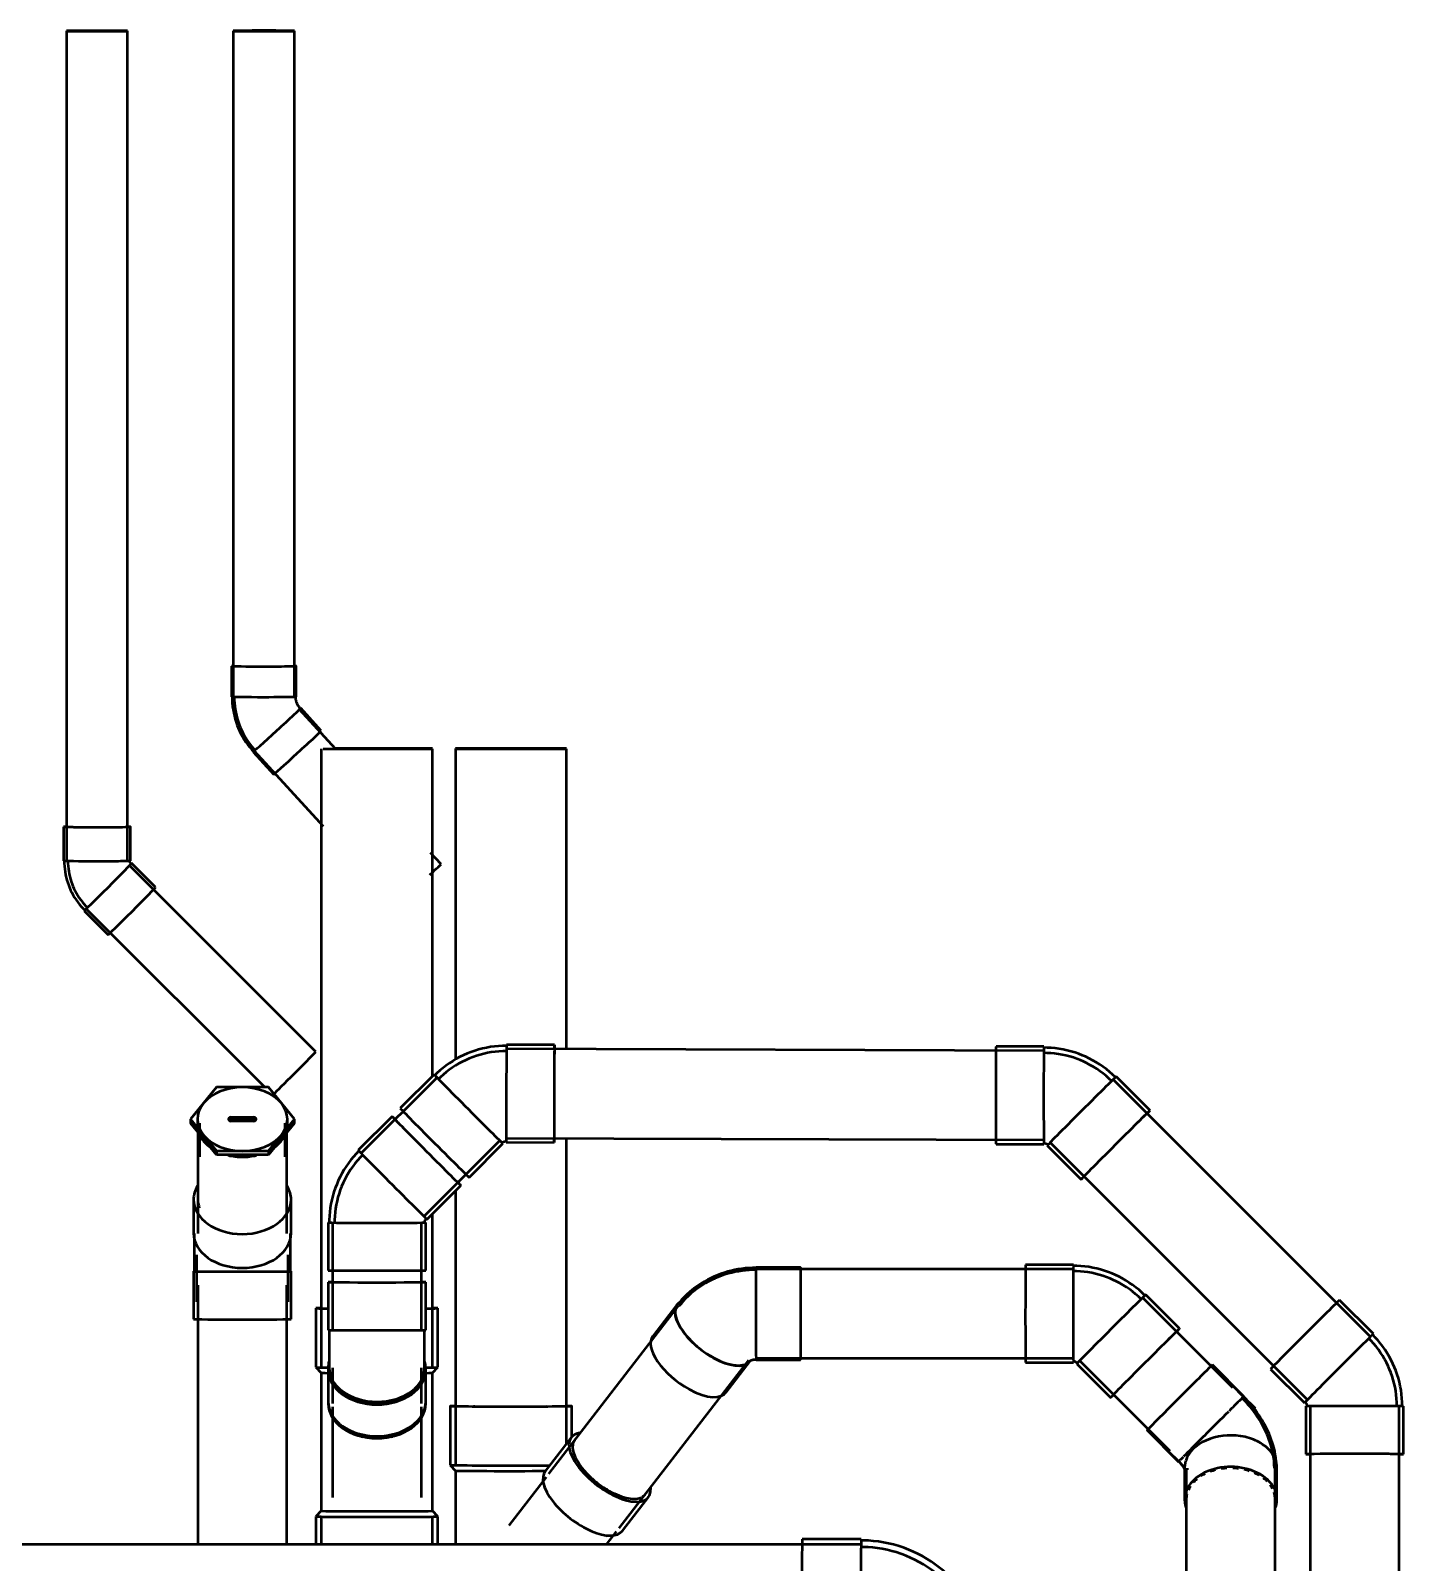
# Model space of a CAD drawing. Header units: millimetres. Extents: x -108050 to 96605, y 58136 to 140997.
# Drawn here: x 68815 to 71283, y 119307 to 122059 of the extents above; entities that cross this region are included whole.
import ezdxf

# ---------------------------------------------------------------- set-up
doc = ezdxf.new("R2010")
doc.units = ezdxf.units.MM
doc.linetypes.add('Center', pattern=[29.999999, 12, -6, 6, -6])
doc.layers.add('P-PIPE', color=3, linetype='Continuous', lineweight=50)
doc.layers.add('P-PIPE-CNTR', color=3, linetype='Center', lineweight=35)

# ---------------------------------------------------------------- blocks, each defined once
blk = doc.blocks.new('DSC_uPVC_Elbow_TienPhong - Standard-2073658-HẦM')
at = {"layer": 'P-PIPE'}
for p, q in [((70996.6, 119605), (70940.1, 119661.6)), ((70822.7, 119544.2), (70879.3, 119487.6)), ((70890, 119476.3), (70890, 119419.7)), ((71056, 119419.7), (71056, 119476.3))]:
    blk.add_line(p, q, dxfattribs=at)
at = {"layer": 'P-PIPE', "flags": 128}
for points in [[(71051.5, 119476.3), (71051.3, 119482.3), (71050.9, 119488.2), (71050.3, 119494), (71049.4, 119499.7), (71048.4, 119505.3), (71047.1, 119510.7), (71045.7, 119516.1), (71044.1, 119521.3), (71042.3, 119526.5), (71040.4, 119531.6), (71038.4, 119536.6), (71036.2, 119541.5), (71033.9, 119546.3), (71031.4, 119551), (71028.9, 119555.6), (71026.2, 119560.2), (71023.4, 119564.7), (71020.5, 119569.1), (71017.5, 119573.5), (71014.4, 119577.7), (71011.2, 119581.9), (71007.9, 119586), (71004.5, 119590), (71001, 119594), (70997.4, 119597.8), (70993.7, 119601.6), (70993.5, 119601.8)], [(71055.2, 119476.3), (71055.1, 119482.5), (71054.7, 119488.6), (71054, 119494.5), (71053.1, 119500.3), (71052, 119506), (71050.8, 119511.6), (71049.3, 119517.1), (71047.7, 119522.5), (71045.9, 119527.8), (71043.9, 119532.9), (71041.8, 119538), (71039.6, 119543), (71037.2, 119547.9), (71034.8, 119552.8), (71032.1, 119557.5), (71029.4, 119562.2), (71026.6, 119566.7), (71023.6, 119571.2), (71020.6, 119575.6), (71017.4, 119580), (71014.1, 119584.2), (71010.8, 119588.4), (71007.3, 119592.5), (71003.8, 119596.5), (71000.1, 119600.4), (70996.4, 119604.2), (70996.1, 119604.5)], [(70891.1, 119471.9), (70891.1, 119472), (70891, 119472.2), (70890.9, 119472.6), (70890.7, 119473.1), (70890.4, 119473.7), (70890.1, 119474.4), (70889.7, 119475.2), (70889.2, 119476), (70888.7, 119477), (70888.1, 119477.9), (70887.4, 119479), (70886.7, 119480), (70885.9, 119481.1), (70885, 119482.3), (70884.1, 119483.4), (70883.2, 119484.5), (70882.2, 119485.7), (70881.2, 119486.8), (70880.1, 119487.9), (70879.8, 119488.2)], [(70894.5, 119476.3), (70894.5, 119475.2), (70894.5, 119474.4), (70894.6, 119473.7), (70894.7, 119473.2), (70894.7, 119473), (70894.7, 119472.9)]]:
    blk.add_lwpolyline(points, dxfattribs=at)
at = {"layer": 'P-PIPE'}
for centre, major_axis, ratio, start_param, end_param in [((70881.4, 119602.9), (58.7, 58.7), 0.005, 0.617874, 3.235867), ((70881.4, 119602.9), (58.7, 58.7), 0.005, 0, 0.617874), ((70938, 119546.3), (58.7, 58.7), 0.005, 0.617874, 0.991737), ((70938, 119546.3), (58.7, 58.7), 0.005, 0.251344, 0.617874), ((70938, 119546.3), (58.7, 58.7), 0.005, 0, 0.227208), ((70938, 119546.3), (58.7, 58.7), 0.005, 1.015427, 1.791013), ((70938, 119546.3), (58.7, 58.7), 0.005, 1.795806, 2.580666), ((70973, 119476.3), (83, 0), 0.706571, 1.356572, 2.132158), ((70973, 119476.3), (83, 0), 0.706571, 0.959019, 1.351784), ((70973, 119476.3), (83, 0), 0.706571, 2.136752, 2.922679), ((70973, 119476.3), (83, 0), 0.706571, 0.565988, 0.959019), ((70973, 119476.3), (83, 0), 0.706571, 6.195007, 6.844581), ((70938, 119546.3), (58.7, 58.7), 0.005, 2.907022, 3.235867), ((70938, 119546.3), (58.7, 58.7), 0.005, 2.603884, 2.885717), ((70973, 119419.7), (83, 0), 0.706571, 0.959019, 3.385821), ((70973, 119476.3), (83, 0), 0.706571, 2.927473, 3.185708), ((70973, 119419.7), (80, 0), 0.706571, 1.919183, 2.050585), ((70973, 119419.7), (80, 0), 0.706571, 1.657383, 1.788785), ((70973, 119419.7), (80, 0), 0.706571, 1.395584, 1.526986), ((70973, 119419.7), (80, 0), 0.706571, 1.133784, 1.265187), ((70973, 119419.7), (80, 0), 0.706571, 2.442781, 2.574184), ((70973, 119419.7), (80, 0), 0.706571, 2.180982, 2.312384), ((70973, 119419.7), (80, 0), 0.706571, 0.959019, 1.003387), ((70973, 119419.7), (80, 0), 0.706571, 0.871985, 0.959019), ((70973, 119419.7), (83, 0), 0.706571, 6.046147, 7.242204), ((70973, 119419.7), (80, 0), 0.706571, 0.610186, 0.741588), ((70973, 119419.7), (80, 0), 0.706571, 0.348386, 0.479789), ((70973, 119419.7), (80, 0), 0.706571, 2.96638, 3.141593), ((70973, 119419.7), (80, 0), 0.706571, 2.704581, 2.835983), ((70973, 119419.7), (80, 0), 0.706571, 0, 0.237304)]:
    blk.add_ellipse(centre, major_axis=major_axis, ratio=ratio, start_param=start_param, end_param=end_param, dxfattribs=at)
blk = doc.blocks.new('DSC_uPVC_Elbow_TienPhong - Standard-2073659-HẦM')
at = {"layer": 'P-PIPE'}
for p, q in [((71229.4, 119717.3), (71168.6, 119778.1)), ((71044.6, 119654), (71105.4, 119593.2)), ((71107.9, 119587.2), (71107.9, 119501.2)), ((71283.3, 119501.2), (71283.3, 119587.2))]:
    blk.add_line(p, q, dxfattribs=at)
at = {"layer": 'P-PIPE', "flags": 128}
for points in [[(71258.6, 119653.2), (71255.9, 119659.5), (71252.9, 119665.7), (71249.6, 119671.8), (71246.1, 119677.7), (71242.4, 119683.5), (71238.4, 119689.1), (71234.2, 119694.6), (71229.8, 119699.9), (71225.2, 119705), (71221.3, 119709.1)], [(71267.5, 119656.9), (71264.6, 119663.5), (71261.4, 119670.1), (71258, 119676.5), (71254.3, 119682.7), (71250.3, 119688.9), (71246.2, 119694.8), (71241.7, 119700.6), (71237.1, 119706.2), (71232.2, 119711.6), (71228.1, 119715.9)], [(71271.8, 119587.2), (71271.6, 119594.1), (71271.2, 119601), (71270.5, 119607.8), (71269.6, 119614.7), (71268.3, 119621.5), (71266.8, 119628.2), (71265, 119634.8), (71263, 119641.4), (71260.7, 119647.9), (71258.6, 119653.2)], [(71281.4, 119587.2), (71281.2, 119594.5), (71280.8, 119601.8), (71280.1, 119609), (71279.1, 119616.2), (71277.8, 119623.4), (71276.2, 119630.5), (71274.3, 119637.5), (71272.1, 119644.5), (71269.7, 119651.3), (71267.5, 119656.9)], [(71106.8, 119594.6), (71107.1, 119594.3), (71107.3, 119594), (71107.6, 119593.7), (71107.9, 119593.3), (71108.1, 119593), (71108.3, 119592.6), (71108.5, 119592.3), (71108.7, 119591.9), (71108.9, 119591.5), (71109, 119591.2)], [(71109, 119591.2), (71109.2, 119590.8), (71109.3, 119590.4), (71109.4, 119590), (71109.6, 119589.6), (71109.6, 119589.2), (71109.7, 119588.8), (71109.8, 119588.4), (71109.8, 119588), (71109.8, 119587.6), (71109.8, 119587.2)]]:
    blk.add_lwpolyline(points, dxfattribs=at)
at = {"layer": 'P-PIPE'}
for centre, major_axis, start_param, end_param in [((71106.6, 119716), (62, 62), 0, 1.568725), ((71106.6, 119716), (62, 62), 1.568725, 3.139522), ((71167.4, 119655.2), (62, 62), 0, 1.568725), ((71167.4, 119655.2), (62, 62), 6.114259, 6.281114), ((71167.4, 119655.2), (62, 62), 1.568725, 3.139522), ((71167.4, 119655.2), (62, 62), 3.141593, 3.310283), ((71195.6, 119587.2), (-87.7, 0), 4.71446, 6.283185), ((71195.6, 119587.2), (-87.7, 0), 3.143664, 4.71446), ((71195.6, 119501.2), (-87.7, 0), 4.71446, 6.283185), ((71195.6, 119501.2), (-87.7, 0), 0.002071, 0.402559), ((71195.6, 119501.2), (87.7, 0), 0.002071, 1.572867), ((71196.2, 119501.2), (80, 0), 0.280984, 0.787469), ((71196.2, 119501.2), (80, 0), 0.002071, 0.26387), ((71195.6, 119501.2), (87.7, 0), 5.880551, 6.283185)]:
    blk.add_ellipse(centre, major_axis=major_axis, ratio=0.005, start_param=start_param, end_param=end_param, dxfattribs=at)
blk = doc.blocks.new('DSC_uPVC_Elbow_TienPhong - Standard-V135-HẦM')
at = {"layer": 'P-PIPE'}
for p, q in [((70637, 120233.5), (70551, 120233.5)), ((70827.8, 120118.8), (70767, 120179.7)), ((70551, 120058.1), (70637, 120058.1)), ((70643, 120055.6), (70703.8, 119994.8))]:
    blk.add_line(p, q, dxfattribs=at)
at = {"layer": 'P-PIPE', "flags": 128}
for points in [[(70706.6, 120217.7), (70699.9, 120220.4), (70693, 120222.8), (70686, 120224.9), (70679, 120226.7), (70671.8, 120228.2), (70664.7, 120229.5), (70657.5, 120230.4), (70650.2, 120231.1), (70642.9, 120231.5), (70637, 120231.6)], [(70703, 120208.9), (70696.5, 120211.4), (70690, 120213.6), (70683.4, 120215.6), (70676.7, 120217.3), (70670, 120218.8), (70663.2, 120220), (70656.4, 120220.9), (70649.5, 120221.5), (70642.6, 120221.9), (70637, 120222)], [(70765.7, 120178.3), (70760.4, 120183.3), (70755, 120188.2), (70749.3, 120192.8), (70743.5, 120197.2), (70737.5, 120201.3), (70731.4, 120205.2), (70725.1, 120208.8), (70718.7, 120212.2), (70712.1, 120215.4), (70706.6, 120217.7)], [(70758.9, 120171.5), (70753.9, 120176.3), (70748.7, 120180.8), (70743.4, 120185.2), (70737.9, 120189.4), (70732.2, 120193.3), (70726.4, 120197), (70720.4, 120200.4), (70714.3, 120203.6), (70708.1, 120206.6), (70703, 120208.9)], [(70637, 120060), (70637.4, 120060), (70637.8, 120060), (70638.2, 120060), (70638.7, 120059.9), (70639.1, 120059.8), (70639.5, 120059.7), (70639.9, 120059.6), (70640.3, 120059.5), (70640.7, 120059.4), (70641, 120059.3)], [(70641, 120059.3), (70641.4, 120059.1), (70641.7, 120058.9), (70642.1, 120058.7), (70642.5, 120058.5), (70642.8, 120058.3), (70643.2, 120058), (70643.5, 120057.8), (70643.8, 120057.5), (70644.1, 120057.2), (70644.4, 120057)]]:
    blk.add_lwpolyline(points, dxfattribs=at)
at = {"layer": 'P-PIPE'}
for centre, major_axis, start_param, end_param in [((70551, 120145.8), (0, 87.7), 0, 1.568725), ((70637, 120145.8), (0, 87.7), 0, 1.568725), ((70637, 120145.8), (0, 85.8), 0, 0.182729), ((70637, 120145.8), (0, 87.7), 6.114259, 6.281114), ((70705, 120117.6), (62, 62), 0.002071, 1.572867), ((70551, 120145.8), (0, 87.7), 1.568725, 3.139522), ((70637, 120145.8), (0, 87.7), 1.568725, 3.139522), ((70705, 120117.6), (62, 62), 1.572867, 3.141593), ((70765.8, 120056.8), (62, 62), 0.002071, 1.572867), ((70766.2, 120057.2), (56.6, 56.6), 0.535632, 0.787469), ((70766.2, 120057.2), (56.6, 56.6), 0.280984, 0.52567), ((70766.2, 120057.2), (56.6, 56.6), 0.002071, 0.26387), ((70765.8, 120056.8), (62, 62), 5.880551, 6.283185), ((70637, 120145.8), (0, 85.8), 2.954722, 3.139522), ((70637, 120145.8), (0, 87.7), 3.141593, 3.310283), ((70765.8, 120056.8), (62, 62), 1.572867, 3.141593), ((70765.8, 120056.8), (62, 62), 3.143664, 3.544152)]:
    blk.add_ellipse(centre, major_axis=major_axis, ratio=0.005, start_param=start_param, end_param=end_param, dxfattribs=at)
blk = doc.blocks.new('DSC_uPVC_Elbow_TienPhong - Standard-2073669-HẦM')
at = {"layer": 'P-PIPE'}
for p, q in [((70308.6, 119348.6), (70202.6, 119348.6)), ((70546, 119206.3), (70471.1, 119281.3)), ((70202.6, 119129.4), (70308.6, 119129.4)), ((70316.1, 119126.3), (70391.1, 119051.3))]:
    blk.add_line(p, q, dxfattribs=at)
at = {"layer": 'P-PIPE', "flags": 128}
for points in [[(70383.8, 119333.4), (70375.2, 119336.2), (70366.4, 119338.7), (70357.6, 119340.9), (70348.7, 119342.7), (70339.7, 119344.1), (70330.6, 119345.1), (70321.6, 119345.8), (70312.5, 119346.2), (70308.6, 119346.2)], [(70379.8, 119322.1), (70371.7, 119324.8), (70363.4, 119327.1), (70355, 119329.2), (70346.5, 119330.8), (70338, 119332.2), (70329.5, 119333.2), (70320.9, 119333.9), (70312.3, 119334.2), (70308.6, 119334.2)], [(70460.7, 119271.4), (70454.7, 119277.1), (70448.3, 119282.8), (70441.6, 119288.3), (70434.7, 119293.4), (70427.6, 119298.3), (70420.3, 119303), (70412.9, 119307.3), (70405.3, 119311.3), (70397.5, 119315), (70389.6, 119318.4), (70381.5, 119321.5), (70379.8, 119322.1)], [(70469.4, 119279.6), (70462.8, 119285.9), (70456, 119291.9), (70449, 119297.7), (70441.7, 119303.2), (70434.2, 119308.3), (70426.6, 119313.2), (70418.7, 119317.8), (70410.6, 119322), (70402.4, 119325.9), (70394.1, 119329.5), (70385.6, 119332.8), (70383.8, 119333.4)], [(70308.6, 119131.8), (70309.1, 119131.8), (70309.6, 119131.8), (70310.1, 119131.7), (70310.7, 119131.6), (70311.2, 119131.6), (70311.7, 119131.4), (70312.2, 119131.3), (70312.7, 119131.2), (70312.9, 119131.1)], [(70312.9, 119131.1), (70313.4, 119130.9), (70313.9, 119130.7), (70314.3, 119130.5), (70314.8, 119130.2), (70315.2, 119130), (70315.7, 119129.7), (70316.1, 119129.4), (70316.5, 119129.1), (70316.9, 119128.8), (70317.3, 119128.4), (70317.7, 119128.1), (70317.8, 119128)]]:
    blk.add_lwpolyline(points, dxfattribs=at)
at = {"layer": 'P-PIPE'}
for centre, major_axis, ratio, start_param, end_param in [((70202.6, 119239), (0, 109.6), 0.006905, 0, 1.568376), ((70308.6, 119239), (0, 109.6), 0.006905, 0, 1.568376), ((70308.6, 119239), (0, 107.2), 0.006905, 0, 0.328274), ((70308.6, 119239), (0, 109.6), 0.006905, 6.177513, 6.280765), ((70393.6, 119203.8), (77.5, 77.5), 0.006594, 0.003171, 1.573967), ((70202.6, 119239), (0, 109.6), 0.006905, 1.568376, 3.139172), ((70308.6, 119239), (0, 109.6), 0.006905, 1.568376, 3.139172), ((70393.6, 119203.8), (77.5, 77.5), 0.006594, 1.573967, 3.141593), ((70468.5, 119128.8), (77.5, 77.5), 0.006594, 0.264971, 0.394294), ((70468.5, 119128.8), (77.5, 77.5), 0.006594, 0.003171, 0.132494), ((70468.5, 119128.8), (77.5, 77.5), 0.006594, 0.788569, 0.860045), ((70468.5, 119128.8), (77.5, 77.5), 0.006594, 0.52677, 0.656093), ((70468.5, 119128.8), (77.5, 77.5), 0.006594, 1.312168, 1.570761), ((70468.5, 119128.8), (77.5, 77.5), 0.006594, 1.050369, 1.308846), ((70308.6, 119239), (0, 107.2), 0.006905, 2.808478, 3.139172), ((70308.6, 119239), (0, 109.6), 0.006905, 3.141593, 3.309618), ((70468.5, 119128.8), (77.5, 77.5), 0.006594, 1.573967, 1.832669), ((70468.5, 119128.8), (77.5, 77.5), 0.006594, 2.097566, 2.226889), ((70468.5, 119128.8), (77.5, 77.5), 0.006594, 1.835767, 1.871789), ((70468.5, 119128.8), (77.5, 77.5), 0.006594, 2.621165, 2.750488), ((70468.5, 119128.8), (77.5, 77.5), 0.006594, 2.359366, 2.488689), ((70468.5, 119128.8), (77.5, 77.5), 0.006594, 2.882964, 3.141593)]:
    blk.add_ellipse(centre, major_axis=major_axis, ratio=ratio, start_param=start_param, end_param=end_param, dxfattribs=at)
blk = doc.blocks.new('DSC_uPVC_Elbow_TienPhong - Standard-2073677-HẦM')
at = {"layer": 'P-PIPE'}
for p, q in [((68874.5, 120628.4), (68874.5, 120567.4)), ((68995.1, 120567.4), (68995.1, 120628.4)), ((69040.1, 120519.7), (68997, 120562.8)), ((68911.7, 120477.6), (68954.8, 120434.4))]:
    blk.add_line(p, q, dxfattribs=at)
at = {"layer": 'P-PIPE', "flags": 128}
for points in [[(68875.8, 120567.4), (68875.9, 120562.4), (68876.2, 120557.4), (68876.7, 120552.4), (68877.4, 120547.4), (68878.3, 120542.4), (68879.4, 120537.5), (68880.7, 120532.7), (68882.2, 120527.9), (68883.9, 120523.1), (68885.4, 120519.3)], [(68882.4, 120567.4), (68882.5, 120562.6), (68882.8, 120557.9), (68883.3, 120553.1), (68883.9, 120548.4), (68884.8, 120543.7), (68885.8, 120539.1), (68887.1, 120534.5), (68888.5, 120529.9), (68890.1, 120525.5), (68891.5, 120521.8)], [(68994.3, 120564.4), (68994.2, 120564.7), (68994.1, 120565), (68994, 120565.3), (68994, 120565.6), (68993.9, 120565.9), (68993.8, 120566.2), (68993.8, 120566.5), (68993.8, 120566.8), (68993.7, 120567.2), (68993.7, 120567.4)], [(68996, 120561.9), (68995.8, 120562.1), (68995.6, 120562.4), (68995.4, 120562.6), (68995.2, 120562.9), (68995, 120563.1), (68994.9, 120563.4), (68994.7, 120563.6), (68994.6, 120563.9), (68994.4, 120564.2), (68994.3, 120564.4)], [(68885.4, 120519.3), (68887.4, 120514.7), (68889.6, 120510.2), (68892, 120505.7), (68894.5, 120501.4), (68897.2, 120497.2), (68900.1, 120493.1), (68903.2, 120489.1), (68906.4, 120485.2), (68909.8, 120481.5), (68912.6, 120478.5)], [(68891.5, 120521.8), (68893.4, 120517.5), (68895.5, 120513.2), (68897.7, 120509), (68900.2, 120504.9), (68902.7, 120500.9), (68905.5, 120497), (68908.4, 120493.2), (68911.4, 120489.5), (68914.6, 120486), (68917.3, 120483.2)]]:
    blk.add_lwpolyline(points, dxfattribs=at)
at = {"layer": 'P-PIPE'}
for centre, major_axis, start_param, end_param in [((68934.8, 120628.4), (60.3, 0), 2.777581, 3.141593), ((68934.8, 120628.4), (-60.3, 0), 1.574938, 3.544376), ((68934.8, 120628.4), (-60.3, 0), 0.004142, 1.574938), ((68934.2, 120628.4), (55, 0), 3.145735, 3.669333), ((68934.2, 120628.4), (55, 0), 3.682852, 4.192932), ((68934.2, 120628.4), (55, 0), 4.200233, 4.454731), ((68934.2, 120628.4), (-55, 0), 1.319534, 1.574938), ((68934.8, 120567.4), (-60.3, 0), 0.004142, 1.574938), ((68934.8, 120567.4), (-60.3, 0), 1.574938, 3.145735), ((68954.3, 120520.2), (42.6, 42.6), 4.708247, 6.279043), ((68954.3, 120520.2), (41.7, 41.7), 5.929978, 6.136239), ((68954.3, 120520.2), (42.6, 42.6), 3.137451, 4.708247), ((68997.5, 120477.1), (42.6, 42.6), 4.708247, 6.279043), ((68954.3, 120520.2), (41.7, 41.7), 3.141593, 3.486517), ((68997.5, 120477.1), (42.6, 42.6), 3.137451, 4.708247)]:
    blk.add_ellipse(centre, major_axis=major_axis, ratio=0.01, start_param=start_param, end_param=end_param, dxfattribs=at)
blk = doc.blocks.new('DSC_uPVC_Elbow_TienPhong - Standard-2073680-HẦM')
at = {"layer": 'P-PIPE'}
for p, q in [((69176.8, 120917.2), (69176.8, 120862.2)), ((69292.8, 120862.2), (69292.8, 120917.2)), ((69338, 120800.8), (69300.9, 120841.4)), ((69215.3, 120763.1), (69252.5, 120722.5))]:
    blk.add_line(p, q, dxfattribs=at)
at = {"layer": 'P-PIPE', "flags": 128}
for points in [[(69177.6, 120862.2), (69177.7, 120856.3), (69178, 120850.5), (69178.6, 120844.7), (69179.4, 120838.9), (69180.5, 120833.2), (69181.7, 120827.5), (69183.3, 120821.8), (69185, 120816.2), (69186.9, 120810.7), (69188.7, 120806.3)], [(69181.3, 120862.2), (69181.4, 120856.5), (69181.8, 120850.8), (69182.3, 120845.2), (69183.1, 120839.5), (69184.1, 120833.9), (69185.4, 120828.4), (69186.9, 120822.9), (69188.5, 120817.4), (69190.4, 120812.1), (69192.1, 120807.7)], [(69294.5, 120850.1), (69294, 120851.3), (69293.6, 120852.5), (69293.2, 120853.7), (69292.9, 120854.9), (69292.6, 120856.1), (69292.4, 120857.4), (69292.3, 120858.6), (69292.1, 120859.9), (69292.1, 120861.2), (69292.1, 120862.2)], [(69300.3, 120840.9), (69299.5, 120841.8), (69298.7, 120842.8), (69298, 120843.8), (69297.2, 120844.9), (69296.6, 120845.9), (69295.9, 120847), (69295.4, 120848.2), (69294.8, 120849.3), (69294.5, 120850.1)], [(69188.7, 120806.3), (69191, 120801), (69193.6, 120795.7), (69196.3, 120790.6), (69199.3, 120785.5), (69202.5, 120780.6), (69205.8, 120775.8), (69209.4, 120771.2), (69213.1, 120766.7), (69215.9, 120763.6)], [(69192.1, 120807.7), (69194.4, 120802.5), (69196.9, 120797.4), (69199.6, 120792.4), (69202.5, 120787.5), (69205.6, 120782.7), (69208.9, 120778.1), (69212.3, 120773.5), (69215.9, 120769.2), (69218.7, 120766.1)]]:
    blk.add_lwpolyline(points, dxfattribs=at)
at = {"layer": 'P-PIPE'}
for centre, major_axis, ratio, start_param, end_param in [((69234.8, 120917.2), (58, 0), 0.01, 2.883935, 3.141593), ((69234.8, 120917.2), (58, 0), 0.01, 3.145735, 4.716531), ((69234.2, 120917.2), (55, 0), 0.01, 3.145735, 3.669333), ((69234.8, 120917.2), (58, 0), 0.01, 4.716531, 6.549127), ((69234.8, 120862.2), (58, 0), 0.01, 3.145735, 4.716531), ((69234.8, 120862.2), (-58, 0), 0.01, 1.574938, 2.783386), ((69234.8, 120862.2), (58, 0), 0.01, 5.942041, 6.287327), ((69258.1, 120802.2), (42.8, 39.2), 0.010172, 4.708691, 6.279488), ((69258.1, 120802.2), (42.2, 38.7), 0.010172, 5.930422, 6.279488), ((69258.1, 120802.2), (42.8, 39.2), 0.010172, 3.141593, 4.708691), ((69295.2, 120761.7), (42.8, 39.2), 0.010172, 4.708691, 6.279488), ((69258.1, 120802.2), (42.2, 38.7), 0.010172, 3.141593, 3.486961), ((69295.2, 120761.7), (42.8, 39.2), 0.010172, 3.141593, 4.708691)]:
    blk.add_ellipse(centre, major_axis=major_axis, ratio=ratio, start_param=start_param, end_param=end_param, dxfattribs=at)
blk = doc.blocks.new('DSC_uPVC_Cap End2-TienPhong - Standard-2073683-HẦM')
at = {"layer": 'P-PIPE'}
for p, q in [((22278.6, 109369.3), (22231.9, 109312.1)), ((22372, 109369.3), (22278.6, 109369.3)), ((22418.8, 109312.1), (22372, 109369.3)), ((22231.9, 109312.1), (22278.6, 109254.9)), ((22231.9, 109312.1), (22231.9, 109305.1)), ((22278.6, 109247.9), (22231.9, 109305.1)), ((22244.4, 109312.1), (22244.4, 109301.5)), ((22248.4, 109305.1), (22248.4, 109244.3)), ((22305.3, 109315.7), (22345.3, 109315.7)), ((22305.3, 109315.7), (22325.3, 109315.7)), ((22345.3, 109312.1), (22305.3, 109312.1)), ((22345.3, 109312.1), (22305.3, 109312.1)), ((22345.3, 109308.6), (22305.3, 109308.6)), ((22325.3, 109308.6), (22305.3, 109308.6)), ((22325.3, 109315.7), (22345.3, 109315.7)), ((22345.3, 109308.6), (22325.3, 109308.6)), ((22372, 109254.9), (22418.8, 109312.1)), ((22418.8, 109305.1), (22372, 109247.9)), ((22402.2, 109244.3), (22402.2, 109305.1)), ((22406.2, 109301.5), (22406.2, 109312.1)), ((22418.8, 109305.1), (22418.8, 109312.1)), ((22278.6, 109254.9), (22372, 109254.9)), ((22278.6, 109254.9), (22278.6, 109247.9)), ((22372, 109247.9), (22278.6, 109247.9)), ((22372, 109254.9), (22372, 109247.9))]:
    blk.add_line(p, q, dxfattribs=at)
for centre, major_axis, start_param, end_param in [((22325.3, 109312.1), (80.9, 0), 1.570796, 4.712389), ((22325.3, 109312.1), (80.9, 0), 4.712389, 7.853982), ((22305.3, 109312.1), (5, 0), 1.570796, 4.712389), ((22305.3, 109312.1), (5, 0), 1.570796, 4.712389), ((22305.3, 109308.6), (5, 0), 1.570796, 2.617994), ((22305.3, 109308.6), (5, 0), 1.570796, 2.617994), ((22345.3, 109312.1), (5, 0), 4.712389, 7.853982), ((22345.3, 109312.1), (5, 0), 4.712389, 7.853982), ((22345.3, 109308.6), (5, 0), 0.523599, 1.570796), ((22345.3, 109308.6), (5, 0), 0.523599, 1.570796), ((22325.3, 109301.5), (80.9, 0), 3.464321, 3.878181), ((22325.3, 109301.5), (80.9, 0), 5.546597, 5.960457), ((22325.3, 109301.5), (80.9, 0), 4.393544, 4.712389), ((22325.3, 109301.5), (80.9, 0), 4.712389, 5.031234)]:
    blk.add_ellipse(centre, major_axis=major_axis, ratio=0.707107, start_param=start_param, end_param=end_param, dxfattribs=at)
blk = doc.blocks.new('DSC_uPVC_Elbow_TienPhong - Standard-2088137-HẦM')
at = {"layer": 'P-PIPE'}
for p, q in [((69108.3, 119958.7), (69108.3, 119897.9)), ((69283.7, 119897.9), (69283.7, 119958.7)), ((69108.3, 119829.8), (69108.3, 119743.8)), ((69283.7, 119743.8), (69283.7, 119829.8))]:
    blk.add_line(p, q, dxfattribs=at)
at = {"layer": 'P-PIPE', "flags": 128}
for points in [[(69110.3, 119829.8), (69110.3, 119833.7), (69110.3, 119837.6), (69110.3, 119841.5), (69110.3, 119845.3), (69110.3, 119849.1), (69110.3, 119852.9), (69110.3, 119856.7), (69110.3, 119860.4), (69110.3, 119864), (69110.3, 119867.6), (69110.3, 119871.1), (69110.3, 119874.6), (69110.3, 119878), (69110.3, 119881.3), (69110.3, 119884.6), (69110.3, 119887.7), (69110.3, 119890.8), (69110.3, 119893.7), (69110.3, 119896.6), (69110.3, 119897.9)], [(69281.8, 119897.9), (69281.8, 119895.1), (69281.8, 119892.1), (69281.8, 119889.1), (69281.8, 119886), (69281.8, 119882.8), (69281.8, 119879.6), (69281.8, 119876.2), (69281.8, 119872.8), (69281.8, 119869.2), (69281.8, 119865.7), (69281.8, 119862), (69281.8, 119858.4), (69281.8, 119854.6), (69281.8, 119850.9), (69281.8, 119847.1), (69281.8, 119843.2), (69281.8, 119839.4), (69281.8, 119835.5), (69281.8, 119831.6), (69281.8, 119829.8)]]:
    blk.add_lwpolyline(points, dxfattribs=at)
at = {"layer": 'P-PIPE'}
for centre, major_axis, ratio, start_param, end_param in [((69196, 119958.7), (87.7, 0), 0.707107, 2.735837, 3.141593), ((69196, 119958.7), (-87.7, 0), 0.707107, 3.141595, 3.54102), ((69196, 119958.7), (-87.7, 0), 0.707107, 0.000002, 3.141593), ((69196, 119958.7), (80, 0), 0.707107, 3.141595, 3.403394), ((69196, 119897.9), (-87.7, 0), 0.707107, 0.000002, 3.141593), ((69196, 119829.8), (87.7, 0), 0.007, 2.940409, 3.141593), ((69196, 119829.8), (87.7, 0), 0.007, 3.141594, 6.283185), ((69196, 119829.8), (85.8, 0), 0.007, 3.269849, 3.418793), ((69196, 119829.8), (85.8, 0), 0.007, 6.005987, 6.190787), ((69196, 119829.8), (87.7, 0), 0.007, 0.000001, 0.201274), ((69196, 119743.8), (87.7, 0), 0.007, 3.141594, 6.283185)]:
    blk.add_ellipse(centre, major_axis=major_axis, ratio=ratio, start_param=start_param, end_param=end_param, dxfattribs=at)
blk = doc.blocks.new('DSC_uPVC_Elbow_TienPhong - Standard-2088138-HẦM')
at = {"layer": 'P-PIPE'}
for p, q in [((69757.1, 120236.6), (69671.1, 120236.9)), ((69540.8, 120183.4), (69479.9, 120122.7)), ((69603.7, 119998.4), (69664.6, 120059.1)), ((69670.5, 120061.5), (69756.5, 120061.2))]:
    blk.add_line(p, q, dxfattribs=at)
at = {"layer": 'P-PIPE', "flags": 128}
for points in [[(69671.1, 120235), (69663.8, 120234.9), (69656.5, 120234.5), (69649.3, 120233.8), (69642.1, 120232.8), (69635, 120231.5), (69627.9, 120230), (69620.8, 120228.1), (69613.9, 120226), (69607, 120223.6), (69600.2, 120220.9), (69593.6, 120218), (69587.1, 120214.8), (69580.7, 120211.3), (69574.4, 120207.6), (69568.3, 120203.6), (69562.4, 120199.4), (69556.7, 120195), (69551.1, 120190.3), (69545.7, 120185.5), (69542.1, 120182)], [(69671, 120225.4), (69664.2, 120225.3), (69657.3, 120224.9), (69650.4, 120224.2), (69643.6, 120223.3), (69636.8, 120222.1), (69630.1, 120220.6), (69623.4, 120218.9), (69616.9, 120216.8), (69610.4, 120214.6), (69604, 120212), (69597.7, 120209.3), (69591.5, 120206.2), (69585.4, 120202.9), (69579.5, 120199.4), (69573.7, 120195.7), (69568.1, 120191.7), (69562.7, 120187.5), (69557.4, 120183.1), (69552.3, 120178.5), (69548.9, 120175.2)], [(69663.2, 120060.5), (69663.5, 120060.8), (69663.8, 120061.1), (69664.2, 120061.3), (69664.5, 120061.6), (69664.8, 120061.8), (69665.2, 120062), (69665.5, 120062.2), (69665.9, 120062.4), (69666.2, 120062.6), (69666.6, 120062.7), (69667, 120062.9), (69667.4, 120063), (69667.8, 120063.1), (69668.2, 120063.2), (69668.6, 120063.3), (69669, 120063.4), (69669.4, 120063.4), (69669.8, 120063.5), (69670.2, 120063.5), (69670.5, 120063.5)]]:
    blk.add_lwpolyline(points, dxfattribs=at)
at = {"layer": 'P-PIPE'}
for centre, major_axis, ratio, start_param, end_param in [((69670.8, 120149.2), (0.3, 87.7), 0.003533, 0.005012, 1.575809), ((69756.8, 120148.9), (0.3, 87.7), 0.003533, 0.005012, 1.575809), ((69756.8, 120149.5), (0.3, 80), 0.003533, 0.281808, 0.528611), ((69756.8, 120149.5), (0.3, 80), 0.003533, 0.005012, 0.266812), ((69756.8, 120148.9), (0.3, 87.7), 0.003533, 5.88047, 6.283185), ((69602.7, 120121.3), (-61.9, 62.1), 0.006044, 0.001036, 1.571832), ((69602.7, 120121.3), (-61.9, 62.1), 0.006044, 6.112831, 6.283185), ((69602.7, 120121.3), (-60.5, 60.8), 0.006044, 0.185835, 0.370635), ((69670.8, 120149.2), (0.3, 87.7), 0.003533, 1.575809, 3.141593), ((69756.8, 120148.9), (0.3, 87.7), 0.003533, 1.575809, 3.141593), ((69541.8, 120060.6), (-61.9, 62.1), 0.006044, 0.001036, 1.571832), ((69602.7, 120121.3), (-61.9, 62.1), 0.006044, 1.571832, 3.141593), ((69541.8, 120060.6), (-61.9, 62.1), 0.006044, 1.571832, 3.141593), ((69602.7, 120121.3), (-60.5, 60.8), 0.006044, 2.773029, 2.957829), ((69602.7, 120121.3), (-61.9, 62.1), 0.006044, 3.142628, 3.308451), ((69756.8, 120148.9), (0.3, 87.7), 0.003533, 3.146605, 3.544125)]:
    blk.add_ellipse(centre, major_axis=major_axis, ratio=ratio, start_param=start_param, end_param=end_param, dxfattribs=at)
blk = doc.blocks.new('DSC_uPVC_Elbow_TienPhong - Standard-2088139-HẦM')
at = {"layer": 'P-PIPE'}
for p, q in [((69465.3, 120108.1), (69404.3, 120047.4)), ((69528.2, 119923.2), (69589.1, 119983.9)), ((69350.3, 119917.3), (69350.3, 119831.3)), ((69525.7, 119831.3), (69525.7, 119917.3))]:
    blk.add_line(p, q, dxfattribs=at)
at = {"layer": 'P-PIPE', "flags": 128}
for points in [[(69405.7, 120046.1), (69400.7, 120040.8), (69395.8, 120035.4), (69391.2, 120029.8), (69386.8, 120024), (69382.7, 120018), (69378.8, 120011.9), (69375.1, 120005.6), (69371.7, 119999.2), (69368.6, 119992.6), (69365.7, 119985.9), (69363.1, 119979.2), (69360.8, 119972.3), (69358.7, 119965.3), (69356.9, 119958.3), (69355.4, 119951.1), (69354.2, 119944), (69353.3, 119936.8), (69352.7, 119929.5), (69352.3, 119922.3), (69352.2, 119917.3)], [(69412.5, 120039.2), (69407.7, 120034.3), (69403.1, 120029.1), (69398.8, 120023.8), (69394.6, 120018.3), (69390.7, 120012.7), (69387, 120006.9), (69383.5, 120000.9), (69380.3, 119994.8), (69377.3, 119988.6), (69374.6, 119982.3), (69372.1, 119975.9), (69369.9, 119969.4), (69368, 119962.8), (69366.3, 119956.1), (69364.9, 119949.4), (69363.7, 119942.6), (69362.9, 119935.7), (69362.3, 119928.9), (69361.9, 119922), (69361.9, 119917.3)], [(69523.8, 119917.3), (69523.8, 119917.7), (69523.8, 119918.1), (69523.9, 119918.5), (69523.9, 119918.9), (69524, 119919.3), (69524.1, 119919.7), (69524.2, 119920.1), (69524.3, 119920.5), (69524.5, 119920.9), (69524.6, 119921.3), (69524.8, 119921.7), (69524.9, 119922), (69525.1, 119922.4), (69525.4, 119922.7), (69525.6, 119923.1), (69525.8, 119923.4), (69526.1, 119923.7), (69526.3, 119924), (69526.6, 119924.3), (69526.8, 119924.5)]]:
    blk.add_lwpolyline(points, dxfattribs=at)
at = {"layer": 'P-PIPE'}
for centre, major_axis, ratio, start_param, end_param in [((69527.2, 120046), (-61.9, 62.1), 0.006044, 0, 1.569761), ((69527.2, 120046), (-61.9, 62.1), 0.006044, 5.880611, 6.28215), ((69526.8, 120046.4), (-56.5, 56.7), 0.006044, 0, 0.260764), ((69526.8, 120046.4), (-56.5, 56.7), 0.006044, 0.280122, 0.522563), ((69526.8, 120046.4), (-56.5, 56.7), 0.006044, 0.535131, 0.784363), ((69526.8, 120046.4), (-56.5, 56.7), 0.006044, 0.794272, 1.046162), ((69466.3, 119985.3), (-61.9, 62.1), 0.006044, 0, 1.569761), ((69527.2, 120046), (-61.9, 62.1), 0.006044, 1.569761, 3.140557), ((69466.3, 119985.3), (-61.9, 62.1), 0.006044, 1.569761, 3.140557), ((69527.2, 120046), (-61.9, 62.1), 0.006044, 3.141593, 3.544205), ((69438, 119917.3), (-87.7, 0), 0.003533, 6.179199, 6.278173), ((69438, 119917.3), (-87.7, 0), 0.003533, 0, 1.565784), ((69438, 119917.3), (-87.7, 0), 0.003533, 1.565784, 3.13658), ((69438, 119917.3), (85.8, 0), 0.003533, 6.136772, 6.278173), ((69438, 119917.3), (87.7, 0), 0.003533, 0, 0.171035), ((69438, 119831.3), (-87.7, 0), 0.003533, 0, 1.565784), ((69438, 119831.3), (-87.7, 0), 0.003533, 1.565784, 3.13658)]:
    blk.add_ellipse(centre, major_axis=major_axis, ratio=ratio, start_param=start_param, end_param=end_param, dxfattribs=at)
blk = doc.blocks.new('DSC_uPVC_Elbow_TienPhong - Standard-2088140-HẦM')
at = {"layer": 'P-PIPE'}
for p, q in [((69350.3, 119810.2), (69350.3, 119724.2)), ((69525.7, 119724.2), (69525.7, 119810.2)), ((69350.3, 119656.3), (69350.3, 119595.8)), ((69525.7, 119595.8), (69525.7, 119656.3))]:
    blk.add_line(p, q, dxfattribs=at)
at = {"layer": 'P-PIPE', "flags": 128}
for points in [[(69352.2, 119724.2), (69352.2, 119720.4), (69352.2, 119716.6), (69352.2, 119712.7), (69352.2, 119708.9), (69352.2, 119705.2), (69352.2, 119701.4), (69352.2, 119697.7), (69352.2, 119694), (69352.2, 119690.4), (69352.2, 119686.9), (69352.2, 119683.4), (69352.2, 119679.9), (69352.2, 119676.6), (69352.2, 119673.3), (69352.2, 119670.1), (69352.2, 119667), (69352.2, 119663.9), (69352.2, 119661), (69352.2, 119658.2), (69352.2, 119656.3)], [(69523.8, 119656.3), (69523.8, 119659.1), (69523.8, 119662), (69523.8, 119664.9), (69523.8, 119668), (69523.8, 119671.1), (69523.8, 119674.3), (69523.8, 119677.7), (69523.8, 119681), (69523.8, 119684.5), (69523.8, 119688), (69523.8, 119691.6), (69523.8, 119695.2), (69523.8, 119698.9), (69523.8, 119702.6), (69523.8, 119706.4), (69523.8, 119710.2), (69523.8, 119714), (69523.8, 119717.8), (69523.8, 119721.6), (69523.8, 119724.2)]]:
    blk.add_lwpolyline(points, dxfattribs=at)
at = {"layer": 'P-PIPE'}
for centre, major_axis, ratio, start_param, end_param in [((69438, 119810.2), (87.7, 0), 0.003533, 2.739001, 3.141593), ((69438, 119810.2), (87.7, 0), 0.003533, 3.141593, 6.283185), ((69438, 119810.2), (80, 0), 0.003533, 3.141593, 3.665191), ((69438, 119810.2), (80, 0), 0.003533, 5.759587, 6.283185), ((69438, 119810.2), (87.7, 0), 0.003533, 0, 0.402592), ((69438, 119724.2), (87.7, 0), 0.003533, 3.141593, 6.283185), ((69438, 119724.2), (85.8, 0), 0.003533, 3.278375, 3.418792), ((69438, 119724.2), (85.8, 0), 0.003533, 6.005986, 6.146403), ((69438, 119656.3), (87.7, 0), 0.710633, 2.961091, 3.141593), ((69438, 119656.3), (87.7, 0), 0.710633, 0, 0.173365), ((69438, 119656.3), (87.7, 0), 0.710633, 3.141593, 6.283185), ((69438, 119656.3), (85.8, 0), 0.710633, 3.081685, 4.712389), ((69438, 119656.3), (85.8, 0), 0.710633, 4.712389, 6.336487), ((69438, 119595.8), (87.7, 0), 0.710633, 3.141593, 6.283185)]:
    blk.add_ellipse(centre, major_axis=major_axis, ratio=ratio, start_param=start_param, end_param=end_param, dxfattribs=at)
blk = doc.blocks.new('DSC_uPVC_Elbow_TienPhong - Standard-2088143-HẦM')
at = {"layer": 'P-PIPE'}
for p, q in [((70199.6, 119836.8), (70119.6, 119836.8)), ((69977.4, 119769.6), (69933.8, 119713.1)), ((70065.2, 119611.6), (70108.8, 119668.1)), ((70105.2, 119670.9), (70105.2, 119670.8)), ((70119.6, 119670.8), (70199.6, 119670.8))]:
    blk.add_line(p, q, dxfattribs=at)
at = {"layer": 'P-PIPE', "flags": 128}
for points in [[(70119.6, 119836), (70113.1, 119835.9), (70106.7, 119835.6), (70100.3, 119835.1), (70093.9, 119834.3), (70087.5, 119833.3), (70081.2, 119832.1), (70074.9, 119830.7), (70068.6, 119829.1), (70062.4, 119827.2), (70056.3, 119825.2), (70050.2, 119822.9), (70044.2, 119820.4), (70038.3, 119817.6), (70032.5, 119814.7), (70026.8, 119811.5), (70021.1, 119808.1), (70015.6, 119804.5), (70010.3, 119800.7), (70005, 119796.7), (70000, 119792.4), (69995, 119787.9), (69990.3, 119783.3), (69985.7, 119778.4), (69981.3, 119773.3), (69978, 119769.1)], [(70119.6, 119832.3), (70113.3, 119832.2), (70106.9, 119831.9), (70100.7, 119831.3), (70094.4, 119830.6), (70088.1, 119829.6), (70081.9, 119828.5), (70075.8, 119827.1), (70069.6, 119825.5), (70063.6, 119823.7), (70057.5, 119821.6), (70051.6, 119819.4), (70045.7, 119816.9), (70039.9, 119814.3), (70034.2, 119811.4), (70028.6, 119808.3), (70023.1, 119805), (70017.8, 119801.4), (70012.5, 119797.7), (70007.4, 119793.7), (70002.4, 119789.6), (69997.6, 119785.2), (69992.9, 119780.6), (69988.5, 119775.9), (69984.2, 119770.9), (69980.9, 119766.8)], [(70107.9, 119668.3), (70108, 119668.3), (70108, 119668.4), (70108.2, 119668.5), (70108.4, 119668.6), (70108.6, 119668.8), (70108.9, 119669), (70109.3, 119669.2), (70109.7, 119669.4), (70110.2, 119669.7), (70110.7, 119669.9), (70111.3, 119670.1), (70111.9, 119670.3), (70112.6, 119670.6), (70113.3, 119670.8), (70114, 119670.9), (70114.8, 119671.1), (70115.6, 119671.2), (70116.5, 119671.4), (70117.3, 119671.5), (70118.2, 119671.5), (70119.1, 119671.5), (70119.6, 119671.5)]]:
    blk.add_lwpolyline(points, dxfattribs=at)
at = {"layer": 'P-PIPE'}
for centre, major_axis, ratio, start_param, end_param in [((70119.6, 119753.8), (0, 83), 0.005, 0.176903, 0.95988), ((70119.6, 119753.8), (0, 83), 0.005, 0, 0.169264), ((70199.6, 119753.8), (0, 83), 0.005, 6.064639, 8.420833), ((70199.6, 119754.3), (0, 80), 0.005, 0.043253, 0.269723), ((70119.6, 119753.8), (0, 83), 0.005, 0.966129, 2.137648), ((70043.1, 119718.9), (-65.7, 50.7), 0.452111, 6.132936, 8.184839), ((70043.1, 119718.9), (-65.1, 50.3), 0.452111, 0.330858, 3.138991), ((70043.1, 119718.9), (-65.1, 50.3), 0.452111, 6.221344, 6.614043), ((69999.5, 119662.4), (-65.7, 50.7), 0.452111, 0, 1.901654), ((70119.6, 119753.8), (0, 83), 0.005, 2.137648, 2.529617), ((70199.6, 119753.8), (0, 83), 0.005, 2.137648, 3.388628), ((70043.1, 119718.9), (-65.7, 50.7), 0.452111, 1.901654, 3.100481), ((70119.6, 119753.8), (0, 83), 0.005, 2.535201, 3.184846), ((69999.5, 119662.4), (-65.7, 50.7), 0.452111, 1.901654, 3.210651)]:
    blk.add_ellipse(centre, major_axis=major_axis, ratio=ratio, start_param=start_param, end_param=end_param, dxfattribs=at)

msp = doc.modelspace()

# ---------------------------------------------------------------- linework, layer by layer
at = {"layer": 'P-PIPE'}
for p, q in [((68879.8, 122058.3), (68879.8, 120567.4)), ((68989.8, 120567.4), (68989.8, 122058.3)), ((69179.8, 122058.4), (69179.8, 120862.2)), ((69289.8, 120862.2), (69289.8, 122058.4)), ((69363.6, 120768.4), (69298.7, 120839.4)), ((69338, 120768.8), (69338, 119657.3)), ((69538, 120180.6), (69538, 120768.8)), ((69579, 120768.8), (69579, 120210.2)), ((69779, 120228.9), (69779, 120768.8)), ((69217.5, 120765.1), (69341.4, 120629.8)), ((69553.3, 120561.3), (69534.6, 120581.7)), ((69328, 120224.3), (68993.2, 120559.1)), ((68915.4, 120481.3), (69236.4, 120160.3)), ((70637.3, 120225.8), (69671.1, 120229.2)), ((69546.2, 120177.9), (69409.8, 120042)), ((71224, 119711.8), (70761.6, 120174.2)), ((69116.1, 120092.5), (69116.1, 119897.4)), ((69276.1, 119897.4), (69276.1, 120092.5)), ((69522.7, 119928.6), (69659.2, 120064.6)), ((69670.5, 120069.2), (70636.7, 120065.8)), ((69779, 119520.4), (69779, 120068.9)), ((70648.5, 120061.1), (71110.9, 119598.7)), ((69579, 119973.8), (69579, 119481.5)), ((69358, 119917.3), (69358, 119724.2)), ((69518, 119724.2), (69518, 119917.3)), ((69538, 119657.3), (69538, 119933)), ((69113.6, 119859.6), (69113.6, 119829.6)), ((69278.6, 119829.6), (69278.6, 119859.6)), ((70690.6, 119833.8), (70119.6, 119833.8)), ((69113.6, 119829.6), (69113.6, 119827.1)), ((69113.6, 119827.1), (69113.6, 119804.6)), ((69113.6, 119804.6), (69113.6, 119774.6)), ((69116.1, 119804.6), (69116.1, 119339)), ((69276.1, 119339), (69276.1, 119804.6)), ((69278.6, 119827.1), (69278.6, 119829.6)), ((69278.6, 119804.6), (69278.6, 119827.1)), ((69278.6, 119774.6), (69278.6, 119804.6)), ((70976.6, 119620.3), (70814.7, 119782.2)), ((69328.4, 119763.3), (69328.4, 119657.3)), ((69547.6, 119657.3), (69547.6, 119763.3)), ((69979.8, 119767.7), (69746.6, 119465.8)), ((69873.3, 119368), (70106.4, 119670)), ((70119.6, 119673.8), (70690.6, 119673.8)), ((70701.6, 119669), (70863.4, 119507.2)), ((69328.4, 119657.3), (69338, 119647.2)), ((69338, 119647.2), (69338, 119399.2)), ((69350.3, 119652.7), (69350.3, 119592.2)), ((69358, 119656.3), (69358, 119592.2)), ((69518, 119592.2), (69518, 119656.3)), ((69525.7, 119592.2), (69525.7, 119652.7)), ((69538, 119647.2), (69547.6, 119657.3)), ((69538, 119399.2), (69538, 119647.2)), ((70978.3, 119622.1), (70957.1, 119643.3)), ((70994.3, 119606.2), (70978.3, 119622.1)), ((69358, 119586.4), (69358, 119423.2)), ((69518, 119423.2), (69518, 119586.4)), ((69569.4, 119587.5), (69569.4, 119481.5)), ((69788.6, 119532.1), (69788.6, 119587.5)), ((70996, 119604.4), (70994.3, 119606.2)), ((71017.2, 119583.2), (70996, 119604.4)), ((71115.6, 119587.2), (71115.6, 119066.2)), ((71275.6, 119066.2), (71275.6, 119587.2)), ((69410.2, 119533.1), (69412.7, 119532.5)), ((69463.4, 119532.5), (69465.8, 119533.1)), ((69787.4, 119531.3), (69740.5, 119470.5)), ((70840.5, 119526.6), (70861.7, 119505.4)), ((70861.7, 119505.4), (70877.6, 119489.5)), ((69569.4, 119481.5), (69579, 119471.4)), ((70877.6, 119489.5), (70879.4, 119487.7)), ((70879.4, 119487.7), (70890.1, 119477)), ((70893, 119476.3), (70893, 118864.6)), ((71053, 118864.6), (71053, 119476.3)), ((69579, 119471.4), (69579, 119339)), ((69742.2, 119460), (69674.9, 119373)), ((69737.4, 119449.1), (69739.3, 119440.5)), ((69879.4, 119363.3), (69926.2, 119424.1)), ((69338, 119399.2), (69328.4, 119389.1)), ((69547.6, 119389.1), (69538, 119399.2)), ((69328.4, 119389.1), (69328.4, 119339)), ((69338, 119389.1), (69338, 119339)), ((69538, 119339), (69538, 119389.1)), ((69547.6, 119339), (69547.6, 119389.1)), ((70308.6, 119339), (66267.8, 119339)), ((69850.6, 119354.5), (69859.5, 119354.9)), ((69850.8, 119339), (69868.8, 119362.3))]:
    msp.add_line(p, q, dxfattribs=at)
for centre, major_axis, ratio, start_param, end_param in [((68934.8, 122058.3), (55, 0), 0.01, 1.570796, 3.141593), ((68934.8, 122058.3), (55, 0), 0.01, 3.141593, 4.712389), ((68934.8, 122058.3), (55, 0), 0.01, 0, 1.570796), ((68934.8, 122058.3), (55, 0), 0.01, 4.712389, 6.283185), ((69234.8, 122058.4), (55, 0), 0.01, 1.570796, 3.141593), ((69234.8, 122058.4), (55, 0), 0.01, 3.141593, 4.712389), ((69234.8, 122058.4), (55, 0), 0.01, 0, 1.570796), ((69234.8, 122058.4), (55, 0), 0.01, 4.712389, 6.283185), ((69438, 120768.8), (100, 0), 0.005, 3.403392, 4.712389), ((69438, 120768.8), (100, 0), 0.005, 1.570796, 2.426647), ((69438, 120768.8), (100, 0), 0.005, 0, 1.570796), ((69438, 120768.8), (100, 0), 0.005, 4.712389, 6.283185), ((69679, 120768.8), (100, 0), 0.005, 1.570796, 3.141593), ((69679, 120768.8), (100, 0), 0.005, 3.141593, 4.712389), ((69679, 120768.8), (100, 0), 0.005, 0, 1.570796), ((69679, 120768.8), (100, 0), 0.005, 4.712389, 6.283185), ((69512.7, 120524.2), (40.6, 37.1), 0.010172, 5.235988, 6.283185), ((69289.2, 120185.4), (38.9, 38.9), 0.01, 4.712389, 6.283185), ((69289.2, 120185.4), (38.9, 38.9), 0.01, 3.457169, 4.712389), ((70637, 120145.8), (0.3, 80), 0.003533, 2.068375, 2.152759), ((69196.1, 120092.5), (80, 0), 0.707107, 3.634144, 3.757803), ((69196.1, 120092.5), (80, 0), 0.707107, 5.666975, 5.790634), ((69196.1, 120092.5), (80, 0), 0.707107, 4.405579, 4.543201), ((69196.1, 120092.5), (80, 0), 0.707107, 4.881577, 5.019199), ((69438, 119763.3), (109.6, 0), 0.005, 2.739546, 3.141593), ((69438, 119763.3), (109.6, 0), 0.005, 3.141593, 3.77366), ((69438, 119763.3), (100, 0), 0.005, 3.141593, 3.636431), ((69438, 119763.3), (100, 0), 0.005, 5.788347, 6.283185), ((69438, 119763.3), (109.6, 0), 0.005, 5.651118, 6.283185), ((69438, 119763.3), (109.6, 0), 0.005, 0, 0.402046), ((69438, 119657.3), (109.6, 0), 0.005, 3.141593, 3.777443), ((69438, 119647.2), (100, 0), 0.005, 3.141593, 3.636431), ((69438, 119652.7), (87.7, 0), 0.710633, 3.141593, 6.283185), ((69438, 119647.2), (100, 0), 0.005, 5.788347, 6.283185), ((69438, 119657.3), (109.6, 0), 0.005, 5.647335, 6.283185), ((69438, 119592.2), (87.7, 0), 0.710633, 3.141593, 6.283185), ((69679, 119587.5), (109.6, 0), 0.005, 2.722029, 4.023873), ((69679, 119587.5), (100, 0), 0.005, 3.141593, 3.368973), ((69679, 119587.5), (100, 0), 0.005, 3.405509, 3.582972), ((69679, 119587.5), (100, 0), 0.005, 3.713347, 3.844771), ((69679, 119587.5), (109.6, 0), 0.005, 4.023873, 6.692946), ((69679, 119587.5), (100, 0), 0.005, 3.975147, 4.023873), ((69679, 119587.5), (100, 0), 0.005, 4.023873, 4.106571), ((69679, 119587.5), (100, 0), 0.005, 4.236946, 4.36837), ((69679, 119587.5), (100, 0), 0.005, 4.498745, 4.547472), ((69679, 119587.5), (100, 0), 0.005, 5.07107, 5.153768), ((69679, 119587.5), (100, 0), 0.005, 5.284144, 5.415568), ((69679, 119587.5), (100, 0), 0.005, 5.545943, 5.677367), ((69679, 119587.5), (100, 0), 0.005, 5.807742, 5.939167), ((69679, 119587.5), (100, 0), 0.005, 6.047725, 6.283185), ((70958.9, 119524.8), (58.3, 58.3), 0.005, 0, 0.322633), ((70958.9, 119524.8), (58.3, 58.3), 0.005, 0.356074, 0.414815), ((69856.8, 119477.7), (-69.4, 53.6), 0.452111, 5.887592, 7.329752), ((69856.8, 119477.7), (-63.3, 48.9), 0.452111, 0.261597, 0.522968), ((69856.8, 119477.7), (-63.3, 48.9), 0.452111, 6.282555, 6.544354), ((69856.8, 119477.7), (-63.3, 48.9), 0.452111, 0.523488, 0.784768), ((70898.8, 119584.9), (58.3, 58.3), 0.005, 2.974068, 3.235867), ((69679, 119481.5), (109.6, 0), 0.005, 3.141593, 4.023873), ((69679, 119481.5), (109.6, 0), 0.005, 4.023873, 5.406968), ((69856.8, 119477.7), (-63.3, 48.9), 0.452111, 0.785331, 1.046567), ((69856.8, 119477.7), (-69.4, 53.6), 0.452111, 1.046567, 3.544196), ((69856.8, 119477.7), (-63.3, 48.9), 0.452111, 1.04716, 1.308367), ((69679, 119471.4), (100, 0), 0.005, 3.141593, 5.384375), ((69809.9, 119416.9), (-69.4, 53.6), 0.452111, 6.282555, 7.329752), ((69856.8, 119477.7), (-63.3, 48.9), 0.452111, 1.308982, 1.570166), ((69856.8, 119477.7), (-63.3, 48.9), 0.452111, 1.570804, 1.831965), ((69856.8, 119477.7), (-63.3, 48.9), 0.452111, 1.832626, 2.093765), ((69856.8, 119477.7), (-63.3, 48.9), 0.452111, 2.094455, 2.355564), ((69856.8, 119477.7), (-63.3, 48.9), 0.452111, 2.356298, 2.617364), ((69856.8, 119477.7), (-63.3, 48.9), 0.452111, 2.618189, 2.879163), ((69856.8, 119477.7), (-63.3, 48.9), 0.452111, 2.932818, 3.141593), ((69438, 119399.2), (100, 0), 0.005, 3.141593, 4.712389), ((69438, 119399.2), (100, 0), 0.005, 4.712389, 6.283185), ((69809.9, 119416.9), (-69.4, 53.6), 0.452111, 1.046567, 3.141593), ((69438, 119389.1), (109.6, 0), 0.005, 3.141593, 6.283185)]:
    msp.add_ellipse(centre, major_axis=major_axis, ratio=ratio, start_param=start_param, end_param=end_param, dxfattribs=at)
at = {"layer": 'P-PIPE-CNTR'}
msp.add_line((69196.1, 120099.6), (69196.1, 120103.1), dxfattribs=at)

# ---------------------------------------------------------------- block references
at = {"layer": 'P-PIPE'}
for name, p in [('DSC_uPVC_Elbow_TienPhong - Standard-2073680-HẦM', (0, 0)), ('DSC_uPVC_Elbow_TienPhong - Standard-2073677-HẦM', (0, 0)), ('DSC_uPVC_Elbow_TienPhong - Standard-2088138-HẦM', (0, 0)), ('DSC_uPVC_Elbow_TienPhong - Standard-V135-HẦM', (0, 0)), ('DSC_uPVC_Cap End2-TienPhong - Standard-2073683-HẦM', (46870.8, 10791)), ('DSC_uPVC_Elbow_TienPhong - Standard-2088139-HẦM', (0, 0)), ('DSC_uPVC_Elbow_TienPhong - Standard-2088137-HẦM', (0, 0)), ('DSC_uPVC_Elbow_TienPhong - Standard-2088143-HẦM', (0, 0)), ('DSC_uPVC_Elbow_TienPhong - Standard-V135-HẦM', (53.1, -392)), ('DSC_uPVC_Elbow_TienPhong - Standard-2088140-HẦM', (0, 0)), ('DSC_uPVC_Elbow_TienPhong - Standard-2073659-HẦM', (0, 0)), ('DSC_uPVC_Elbow_TienPhong - Standard-2073658-HẦM', (0, 0)), ('DSC_uPVC_Elbow_TienPhong - Standard-2073669-HẦM', (0, 0))]:
    msp.add_blockref(name, p, dxfattribs=at)

doc.saveas('drawing.dxf')
